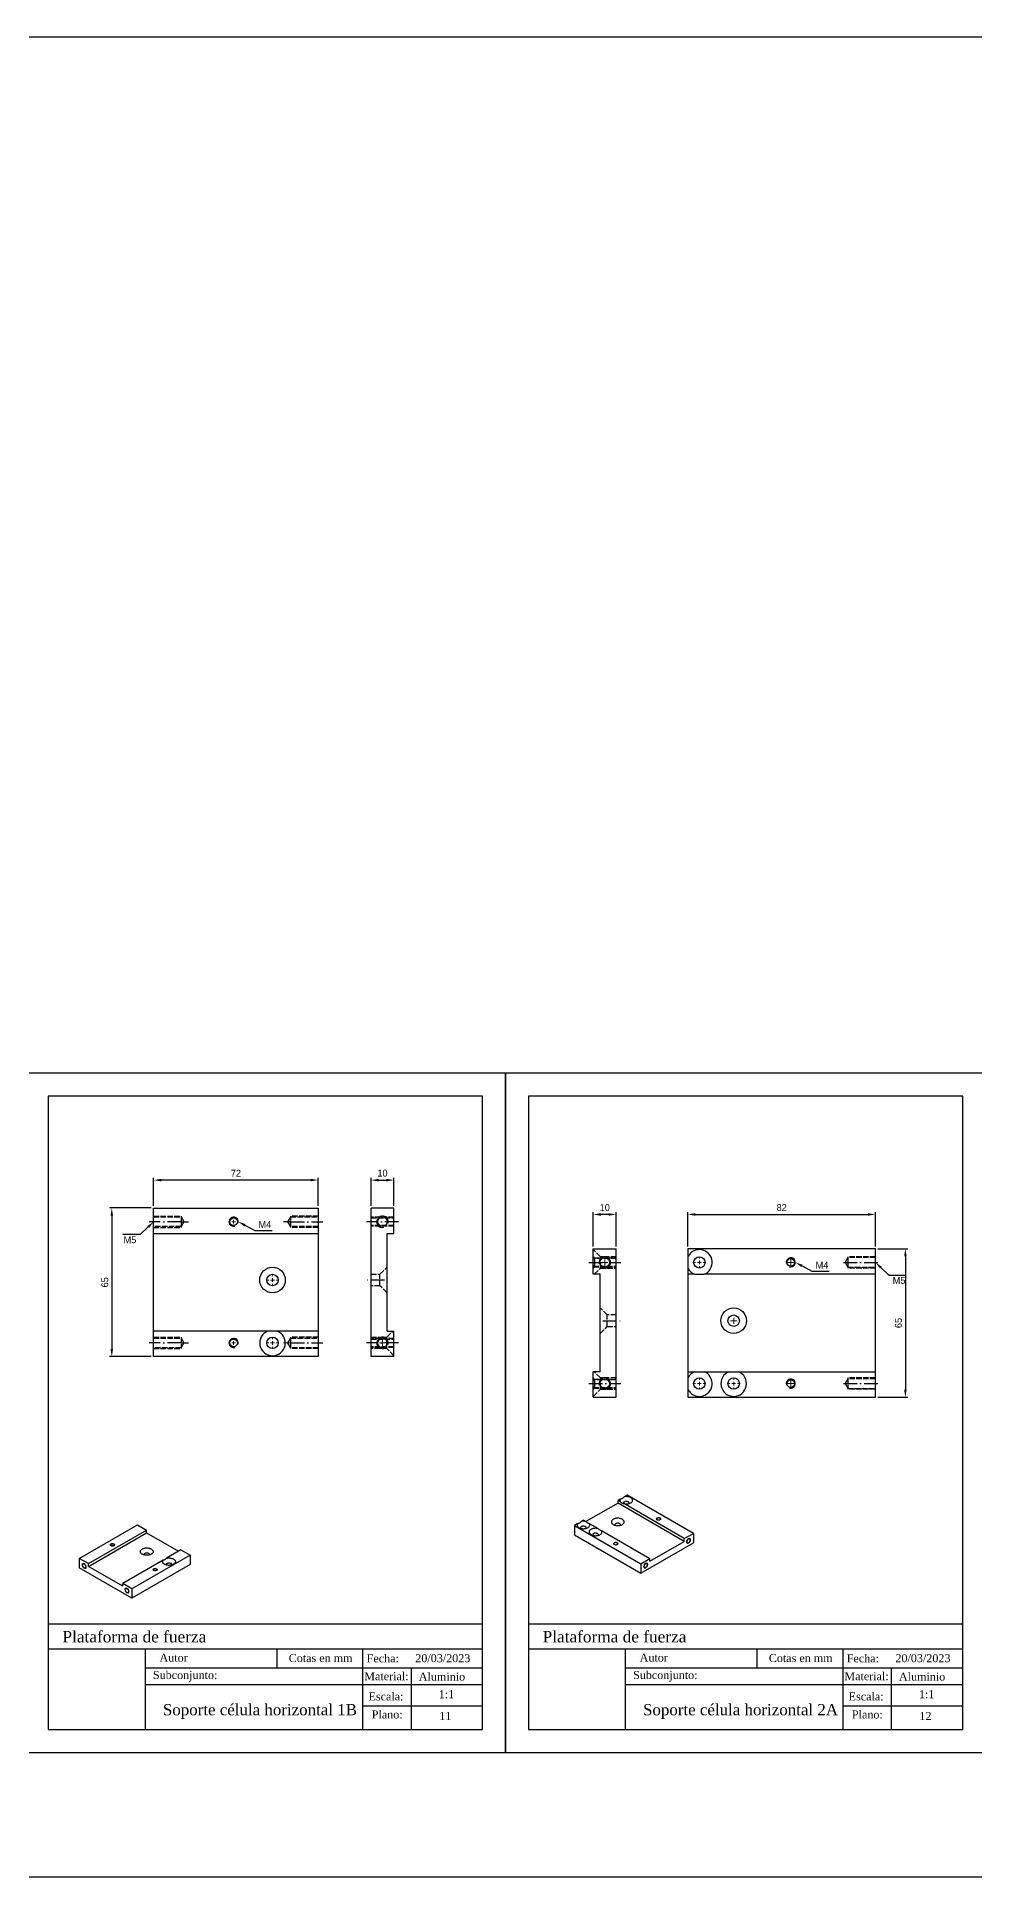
# Model space of a CAD drawing. Header units: inches. Extents: x 3024 to 8657, y 819 to 1763.
# Drawn here: x 7547 to 7957, y 819 to 1624 of the extents above; entities that cross this region are included whole.
import ezdxf
from ezdxf.enums import TextEntityAlignment as Align

# ---------------------------------------------------------------- set-up
doc = ezdxf.new("R2010")
doc.units = ezdxf.units.IN
doc.header["$MEASUREMENT"] = 0
for name, pattern in [('ACAD_ISO02W100', [15, 12, -3]), ('ACAD_ISO10W100', [18, 12, -3, 0, -3]), ('CENTERX2', [20.32, 12.7, -2.54, 2.54, -2.54])]:
    doc.linetypes.add(name, pattern=pattern)
for name, color, linetype in [('cotas', 1, 'Continuous'), ('ejes', 4, 'ACAD_ISO10W100'), ('finas', 3, 'ACAD_ISO02W100'), ('Pieza', 7, 'Continuous'), ('Texto', 7, 'Continuous')]:
    doc.layers.add(name, color=color, linetype=linetype)
doc.styles.add('Estilo1', font='times.ttf', dxfattribs={"height": 2.5})
doc.dimstyles.new('PFC silvia', dxfattribs={"dimscale": 0.5, "dimtxt": 6, "dimasz": 6.604, "dimexe": 2, "dimexo": 2, "dimgap": 3.048, "dimtad": 1, "dimdec": 1, "dimtxsty": 'Standard', "dimcen": 2.5, "dimclrt": 256, "dimadec": 1, "dimazin": 2, "dimtfac": 1, "dimtdec": 1, "dimtmove": 0, "dimatfit": 3, "dimfxl": 1, "dimtzin": 0, "dimarcsym": 0})

# ---------------------------------------------------------------- blocks, each defined once
blk = doc.blocks.new('SW_CENTERMARKSYMBOL_1')
at = {"color": 0, "linetype": 'Continuous', "lineweight": 18}
for p, q in [((-1.67, 0), (-2.17, 0)), ((0, 0), (-0.83, 0)), ((0, 1.67), (0, 2.17)), ((0, 0), (0, 0.83)), ((0, 0), (0, -0.83)), ((0, 0), (0.83, 0)), ((1.67, 0), (2.17, 0)), ((0, -1.67), (0, -2.17))]:
    blk.add_line(p, q, dxfattribs=at)
blk = doc.blocks.new('SW_CENTERMARKSYMBOL_2')
at = {"color": 0, "linetype": 'Continuous', "lineweight": 18}
for p, q in [((-1.67, 0), (-2.17, 0)), ((0, 0), (-0.83, 0)), ((0, 1.67), (0, 2.17)), ((0, 0), (0, 0.83)), ((0, 0), (0, -0.83)), ((0, 0), (0.83, 0)), ((1.67, 0), (2.17, 0)), ((0, -1.67), (0, -2.17))]:
    blk.add_line(p, q, dxfattribs=at)
blk = doc.blocks.new('SW_CENTERMARKSYMBOL_3')
at = {"color": 0, "linetype": 'Continuous', "lineweight": 18}
for p, q in [((-1.67, 0), (-2.17, 0)), ((0, 0), (-0.83, 0)), ((0, 1.67), (0, 2.17)), ((0, 0), (0, 0.83)), ((0, 0), (0, -0.83)), ((0, 0), (0.83, 0)), ((1.67, 0), (2.17, 0)), ((0, -1.67), (0, -2.17))]:
    blk.add_line(p, q, dxfattribs=at)
blk = doc.blocks.new('SW_CENTERMARKSYMBOL_5')
at = {"color": 0, "linetype": 'Continuous', "lineweight": 18}
for p, q in [((-0.83, 0), (-1.33, 0)), ((0, 0), (-0.83, 0)), ((0, 0.83), (0, 1.33)), ((0, 0), (0, 0.83)), ((0, 0), (0, -0.83)), ((0, 0), (0.83, 0)), ((0.83, 0), (1.33, 0)), ((0, -0.83), (0, -1.33))]:
    blk.add_line(p, q, dxfattribs=at)
blk = doc.blocks.new('*D38')
at = {"layer": 'cotas', "color": 0, "lineweight": -2, "transparency": 16777216}
for p, q in [((7598.21, 1112.95), (7598.21, 1125.15)), ((7666.91, 1124.15), (7601.52, 1124.15)), ((7670.21, 1112.95), (7670.21, 1125.15))]:
    blk.add_line(p, q, dxfattribs=at)
at = {"layer": 'cotas', "color": 0, "transparency": 16777216}
for points in [[(7601.52, 1124.7), (7601.52, 1123.6), (7598.21, 1124.15)], [(7666.91, 1124.7), (7666.91, 1123.6), (7670.21, 1124.15)]]:
    blk.add_solid(points, dxfattribs=at)
at = {"layer": 'Defpoints', "color": 0, "transparency": 16777216}
for p in [(7598.21, 1124.15), (7598.21, 1111.95), (7670.21, 1111.95)]:
    blk.add_point(p, dxfattribs=at)
at = {"layer": 'cotas', "transparency": 16777216, "insert": (7634.21, 1127.17), "char_height": 3, "attachment_point": 5}
blk.add_mtext('72', dxfattribs=at)
blk = doc.blocks.new('*D39')
at = {"layer": 'cotas', "color": 0, "lineweight": -2, "transparency": 16777216}
for p, q in [((7693.32, 1112.95), (7693.32, 1125.15)), ((7696.62, 1124.15), (7700.02, 1124.15)), ((7703.32, 1112.95), (7703.32, 1125.15))]:
    blk.add_line(p, q, dxfattribs=at)
at = {"layer": 'cotas', "color": 0, "transparency": 16777216}
for points in [[(7696.62, 1124.7), (7696.62, 1123.6), (7693.32, 1124.15)], [(7700.02, 1124.7), (7700.02, 1123.6), (7703.32, 1124.15)]]:
    blk.add_solid(points, dxfattribs=at)
at = {"layer": 'Defpoints', "color": 0, "transparency": 16777216}
for p in [(7703.32, 1124.15), (7693.32, 1111.95), (7703.32, 1111.95)]:
    blk.add_point(p, dxfattribs=at)
at = {"layer": 'cotas', "transparency": 16777216, "insert": (7698.32, 1127.17), "char_height": 3, "attachment_point": 5}
blk.add_mtext('10', dxfattribs=at)
blk = doc.blocks.new('*D40')
at = {"layer": 'cotas', "color": 0, "lineweight": -2, "transparency": 16777216}
for p, q in [((7597.21, 1111.95), (7578.91, 1111.95)), ((7579.91, 1108.64), (7579.91, 1050.25)), ((7597.21, 1046.95), (7578.91, 1046.95))]:
    blk.add_line(p, q, dxfattribs=at)
at = {"layer": 'cotas', "color": 0, "transparency": 16777216}
for points in [[(7579.36, 1108.64), (7580.46, 1108.64), (7579.91, 1111.95)], [(7579.36, 1050.25), (7580.46, 1050.25), (7579.91, 1046.95)]]:
    blk.add_solid(points, dxfattribs=at)
at = {"layer": 'Defpoints', "color": 0, "transparency": 16777216}
for p in [(7598.21, 1111.95), (7579.91, 1046.95), (7598.21, 1046.95)]:
    blk.add_point(p, dxfattribs=at)
at = {"layer": 'cotas', "transparency": 16777216, "insert": (7576.88, 1079.45), "char_height": 3, "attachment_point": 5, "rotation": 90}
blk.add_mtext('65', dxfattribs=at)
blk = doc.blocks.new('SW_CENTERMARKSYMBOL_6')
at = {"color": 0, "linetype": 'Continuous', "lineweight": 18}
for p, q in [((-0.83, 0), (-1.33, 0)), ((0, 0), (-0.83, 0)), ((0, 0.83), (0, 1.33)), ((0, 0), (0, 0.83)), ((0, 0), (0, -0.83)), ((0, 0), (0.83, 0)), ((0.83, 0), (1.33, 0)), ((0, -0.83), (0, -1.33))]:
    blk.add_line(p, q, dxfattribs=at)
blk = doc.blocks.new('*D44')
at = {"layer": 'cotas', "color": 0, "lineweight": -2, "transparency": 16777216}
for p, q in [((7831.92, 1095.16), (7831.92, 1110.12)), ((7835.22, 1109.12), (7910.61, 1109.12)), ((7913.92, 1095.16), (7913.92, 1110.12))]:
    blk.add_line(p, q, dxfattribs=at)
at = {"layer": 'cotas', "color": 0, "transparency": 16777216}
for points in [[(7835.22, 1109.67), (7835.22, 1108.57), (7831.92, 1109.12)], [(7910.61, 1109.67), (7910.61, 1108.57), (7913.92, 1109.12)]]:
    blk.add_solid(points, dxfattribs=at)
at = {"layer": 'Defpoints', "color": 0, "transparency": 16777216}
for p in [(7913.92, 1109.12), (7831.92, 1094.16), (7913.92, 1094.16)]:
    blk.add_point(p, dxfattribs=at)
at = {"layer": 'cotas', "transparency": 16777216, "insert": (7872.92, 1112.14), "char_height": 3, "attachment_point": 5}
blk.add_mtext('82', dxfattribs=at)
blk = doc.blocks.new('*D45')
at = {"layer": 'cotas', "color": 0, "lineweight": -2, "transparency": 16777216}
for p, q in [((7790.52, 1095.16), (7790.52, 1110.12)), ((7797.22, 1109.12), (7793.82, 1109.12)), ((7800.52, 1095.16), (7800.52, 1110.12))]:
    blk.add_line(p, q, dxfattribs=at)
at = {"layer": 'cotas', "color": 0, "transparency": 16777216}
for points in [[(7793.82, 1109.67), (7793.82, 1108.57), (7790.52, 1109.12)], [(7797.22, 1109.67), (7797.22, 1108.57), (7800.52, 1109.12)]]:
    blk.add_solid(points, dxfattribs=at)
at = {"layer": 'Defpoints', "color": 0, "transparency": 16777216}
for p in [(7790.52, 1109.12), (7790.52, 1094.16), (7800.52, 1094.16)]:
    blk.add_point(p, dxfattribs=at)
at = {"layer": 'cotas', "transparency": 16777216, "insert": (7795.52, 1112.14), "char_height": 3, "attachment_point": 5}
blk.add_mtext('10', dxfattribs=at)
blk = doc.blocks.new('*D46')
at = {"layer": 'cotas', "color": 0, "lineweight": -2, "transparency": 16777216}
for p, q in [((7914.92, 1094.16), (7928.02, 1094.16)), ((7927.02, 1090.86), (7927.02, 1032.46)), ((7914.92, 1029.16), (7928.02, 1029.16))]:
    blk.add_line(p, q, dxfattribs=at)
at = {"layer": 'cotas', "color": 0, "transparency": 16777216}
for points in [[(7926.47, 1090.86), (7927.57, 1090.86), (7927.02, 1094.16)], [(7926.47, 1032.46), (7927.57, 1032.46), (7927.02, 1029.16)]]:
    blk.add_solid(points, dxfattribs=at)
at = {"layer": 'Defpoints', "color": 0, "transparency": 16777216}
for p in [(7913.92, 1094.16), (7913.92, 1029.16), (7927.02, 1029.16)]:
    blk.add_point(p, dxfattribs=at)
at = {"layer": 'cotas', "transparency": 16777216, "insert": (7924, 1061.66), "char_height": 3, "attachment_point": 5, "rotation": 90}
blk.add_mtext('65', dxfattribs=at)

msp = doc.modelspace()

# ---------------------------------------------------------------- linework, layer by layer
for p, q in [((7552.119, 1160.887), (7552.119, 883.887)), ((7762.119, 1160.887), (7762.119, 883.887))]:
    msp.add_line(p, q)
at = {"color": 7, "linetype": 'Continuous', "lineweight": 25}
for p, q in [((7598.214, 1111.946), (7670.214, 1111.946)), ((7598.214, 1100.746), (7598.214, 1111.946)), ((7670.214, 1111.946), (7670.214, 1100.746)), ((7703.319, 1111.946), (7693.319, 1111.946)), ((7693.319, 1046.946), (7693.319, 1111.946)), ((7703.319, 1100.746), (7703.319, 1111.946)), ((7598.214, 1100.746), (7670.214, 1100.746)), ((7598.214, 1058.146), (7598.214, 1100.746)), ((7670.214, 1100.746), (7670.214, 1058.146)), ((7700.319, 1058.146), (7700.319, 1100.746)), ((7700.319, 1100.746), (7703.319, 1100.746)), ((7790.521, 1082.962), (7790.521, 1094.162)), ((7790.521, 1094.162), (7800.521, 1094.162)), ((7800.521, 1029.162), (7800.521, 1094.162)), ((7913.917, 1094.162), (7831.917, 1094.162)), ((7831.917, 1094.162), (7831.917, 1090.684)), ((7913.917, 1082.962), (7913.917, 1094.162)), ((7793.521, 1082.962), (7790.521, 1082.962)), ((7793.521, 1040.362), (7793.521, 1082.962)), ((7831.917, 1085.64), (7831.917, 1082.962)), ((7834.838, 1082.962), (7831.917, 1082.962)), ((7831.917, 1082.962), (7831.917, 1040.362)), ((7913.917, 1082.962), (7838.995, 1082.962)), ((7913.917, 1040.362), (7913.917, 1082.962)), ((7598.214, 1046.946), (7598.214, 1058.146)), ((7648.135, 1058.146), (7598.214, 1058.146)), ((7670.214, 1058.146), (7652.292, 1058.146)), ((7670.214, 1058.146), (7670.214, 1046.946)), ((7700.319, 1058.146), (7703.319, 1058.146)), ((7703.319, 1046.946), (7703.319, 1058.146)), ((7670.214, 1046.946), (7598.214, 1046.946)), ((7703.319, 1046.946), (7693.319, 1046.946)), ((7790.521, 1029.162), (7790.521, 1040.362)), ((7793.521, 1040.362), (7790.521, 1040.362)), ((7831.917, 1040.362), (7834.838, 1040.362)), ((7831.917, 1040.362), (7831.917, 1037.684)), ((7838.995, 1040.362), (7849.838, 1040.362)), ((7853.995, 1040.362), (7913.917, 1040.362)), ((7913.917, 1029.162), (7913.917, 1040.362)), ((7831.917, 1032.64), (7831.917, 1029.162)), ((7790.521, 1029.162), (7800.521, 1029.162)), ((7831.917, 1029.162), (7913.917, 1029.162)), ((7801.326, 982.888), (7787.318, 974.801)), ((7802.273, 984.659), (7801.326, 984.112)), ((7801.326, 982.888), (7801.326, 984.112)), ((7802.359, 983.516), (7801.326, 984.112)), ((7830.317, 966.151), (7801.326, 982.888)), ((7830.317, 967.376), (7803.828, 982.668)), ((7805.286, 986.398), (7804.056, 985.688)), ((7834.277, 969.662), (7805.286, 986.398)), ((7783.534, 973.842), (7782.305, 973.132)), ((7786.264, 975.418), (7785.318, 974.871)), ((7786.264, 975.418), (7787.297, 974.821)), ((7788.767, 973.973), (7792.601, 971.76)), ((7565.7, 958.726), (7591.155, 973.421)), ((7569.659, 956.44), (7595.115, 971.135)), ((7569.659, 955.215), (7595.115, 969.911)), ((7591.155, 973.421), (7595.115, 971.135)), ((7595.115, 969.911), (7595.115, 971.135)), ((7595.115, 969.911), (7609.116, 961.828)), ((7782.305, 973.132), (7811.296, 956.395)), ((7782.305, 973.132), (7782.305, 969.049)), ((7782.305, 969.049), (7811.296, 952.313)), ((7794.07, 970.911), (7815.256, 958.681)), ((7815.256, 957.457), (7830.317, 966.151)), ((7830.317, 967.376), (7834.277, 969.662)), ((7830.317, 966.151), (7830.317, 967.376)), ((7834.277, 969.662), (7834.277, 965.579)), ((7565.7, 958.726), (7565.7, 954.643)), ((7569.659, 956.44), (7565.7, 958.726)), ((7602.371, 957.934), (7584.721, 947.745)), ((7614.136, 960.155), (7588.681, 945.459)), ((7610.177, 962.441), (7603.84, 958.783)), ((7610.177, 962.441), (7614.136, 960.155)), ((7614.136, 960.155), (7614.136, 956.072)), ((7811.296, 952.313), (7834.277, 965.579)), ((7811.296, 956.395), (7815.256, 958.681)), ((7815.256, 957.457), (7815.256, 958.681)), ((7588.681, 941.377), (7565.7, 954.643)), ((7569.659, 955.215), (7569.659, 956.44)), ((7584.721, 946.521), (7569.659, 955.215)), ((7614.136, 956.072), (7588.681, 941.377)), ((7811.296, 956.395), (7811.296, 952.313)), ((7588.681, 945.459), (7584.721, 947.745)), ((7584.721, 946.521), (7584.721, 947.745)), ((7588.681, 945.459), (7588.681, 941.377))]:
    msp.add_line(p, q, dxfattribs=at)
at = {"color": 7, "linetype": 'CENTERX2', "lineweight": 18}
msp.add_line((7658.214, 1052.946), (7654.952, 1052.946), dxfattribs=at)
for points in [[(7542.119, 873.887), (7752.119, 873.887), (7752.119, 1170.887), (7542.119, 1170.887)], [(7752.119, 873.887), (7962.119, 873.887), (7962.119, 1170.887), (7752.119, 1170.887)]]:
    msp.add_lwpolyline(points, close=True)
at = {"color": 7, "linetype": 'Continuous', "lineweight": 25, "flags": 128}
for points in [[(7806.136, 982.694), (7806.168, 982.781), (7806.182, 982.903), (7806.159, 983.025), (7806.102, 983.142), (7806.01, 983.253), (7805.888, 983.353), (7805.738, 983.439), (7805.565, 983.51), (7805.373, 983.563), (7805.169, 983.596), (7804.959, 983.609), (7804.747, 983.601), (7804.541, 983.573), (7804.346, 983.525), (7804.168, 983.459), (7804.011, 983.376), (7803.882, 983.279), (7803.782, 983.171), (7803.716, 983.055), (7803.685, 982.934), (7803.689, 982.811), (7803.729, 982.691), (7803.731, 982.688)], [(7803.828, 982.668), (7804.127, 982.605), (7804.437, 982.562), (7804.753, 982.54), (7805.071, 982.539), (7805.387, 982.558), (7805.698, 982.598), (7805.998, 982.659), (7806.285, 982.738), (7806.554, 982.836), (7806.803, 982.95), (7807.027, 983.081), (7807.224, 983.225), (7807.392, 983.381), (7807.528, 983.547), (7807.63, 983.721), (7807.698, 983.9), (7807.729, 984.083), (7807.725, 984.267), (7807.685, 984.449), (7807.609, 984.627), (7807.499, 984.799), (7807.355, 984.963), (7807.18, 985.117), (7806.976, 985.258), (7806.746, 985.385), (7806.493, 985.495), (7806.219, 985.589), (7805.928, 985.664), (7805.625, 985.719), (7805.313, 985.755), (7804.996, 985.769), (7804.678, 985.763), (7804.363, 985.736), (7804.056, 985.688)], [(7783.534, 973.842), (7783.452, 973.664), (7783.405, 973.483), (7783.394, 973.299), (7783.42, 973.116), (7783.481, 972.936), (7783.577, 972.761), (7783.707, 972.593), (7783.869, 972.435), (7784.061, 972.289), (7784.281, 972.156), (7784.525, 972.038), (7784.791, 971.937), (7785.074, 971.854), (7785.373, 971.79), (7785.682, 971.747), (7785.997, 971.723), (7786.315, 971.721), (7786.632, 971.739), (7786.943, 971.778), (7787.244, 971.837), (7787.532, 971.916), (7787.802, 972.013), (7788.052, 972.127), (7788.277, 972.256), (7788.476, 972.399), (7788.645, 972.555), (7788.783, 972.72), (7788.887, 972.894), (7788.957, 973.073), (7788.99, 973.256), (7788.988, 973.439), (7788.95, 973.622), (7788.876, 973.8), (7788.767, 973.973)], [(7799.24, 973.519), (7799.478, 973.397), (7799.74, 973.29), (7800.02, 973.202), (7800.317, 973.132), (7800.625, 973.083), (7800.94, 973.054), (7801.26, 973.046), (7801.579, 973.059), (7801.893, 973.093), (7802.198, 973.148), (7802.491, 973.222), (7802.767, 973.315), (7803.023, 973.426), (7803.255, 973.552), (7803.461, 973.694), (7803.638, 973.847), (7803.783, 974.012), (7803.895, 974.185), (7803.972, 974.364), (7804.013, 974.547), (7804.017, 974.732), (7803.985, 974.915), (7803.917, 975.096), (7803.814, 975.27), (7803.677, 975.437), (7803.508, 975.594), (7803.309, 975.738), (7803.083, 975.869), (7802.833, 975.983), (7802.562, 976.081), (7802.273, 976.16), (7801.97, 976.22), (7801.658, 976.259), (7801.34, 976.277), (7801.02, 976.275), (7800.703, 976.251), (7800.393, 976.207), (7800.093, 976.142), (7799.808, 976.058), (7799.542, 975.956), (7799.297, 975.837), (7799.078, 975.703), (7798.886, 975.556), (7798.725, 975.396), (7798.596, 975.227), (7798.502, 975.051), (7798.443, 974.869), (7798.42, 974.685), (7798.434, 974.501), (7798.484, 974.319), (7798.569, 974.141), (7798.69, 973.97), (7798.843, 973.808), (7799.027, 973.657), (7799.24, 973.519)], [(7802.424, 973.203), (7802.456, 973.29), (7802.47, 973.412), (7802.447, 973.534), (7802.389, 973.651), (7802.298, 973.762), (7802.175, 973.862), (7802.026, 973.948), (7801.852, 974.019), (7801.661, 974.072), (7801.457, 974.105), (7801.246, 974.118), (7801.035, 974.11), (7800.828, 974.082), (7800.633, 974.034), (7800.455, 973.968), (7800.299, 973.885), (7800.17, 973.788), (7800.07, 973.68), (7800.004, 973.564), (7799.972, 973.443), (7799.977, 973.32), (7800.016, 973.203)], [(7818.484, 975.656), (7818.618, 975.594), (7818.772, 975.549), (7818.938, 975.523), (7819.11, 975.518), (7819.281, 975.533), (7819.442, 975.569), (7819.586, 975.623), (7819.708, 975.694), (7819.802, 975.777), (7819.864, 975.87), (7819.891, 975.968), (7819.882, 976.068), (7819.837, 976.164), (7819.759, 976.253), (7819.651, 976.33), (7819.516, 976.393), (7819.363, 976.438), (7819.196, 976.464), (7819.024, 976.469), (7818.854, 976.453), (7818.693, 976.418), (7818.548, 976.363), (7818.426, 976.293), (7818.332, 976.209), (7818.27, 976.117), (7818.243, 976.018), (7818.252, 975.919), (7818.297, 975.823), (7818.375, 975.734), (7818.484, 975.656)], [(7787.398, 971.877), (7787.43, 971.963), (7787.443, 972.086), (7787.421, 972.207), (7787.363, 972.325), (7787.272, 972.435), (7787.149, 972.535), (7787, 972.622), (7786.826, 972.693), (7786.635, 972.745), (7786.431, 972.779), (7786.22, 972.792), (7786.009, 972.784), (7785.802, 972.756), (7785.607, 972.708), (7785.429, 972.641), (7785.273, 972.558), (7785.144, 972.462), (7785.044, 972.353), (7784.978, 972.237), (7784.946, 972.116), (7784.951, 971.994), (7784.99, 971.877)], [(7792.601, 971.76), (7792.298, 971.823), (7791.985, 971.866), (7791.665, 971.888), (7791.343, 971.888), (7791.023, 971.867), (7790.709, 971.825), (7790.406, 971.763), (7790.117, 971.681), (7789.847, 971.58), (7789.598, 971.462), (7789.374, 971.328), (7789.179, 971.181), (7789.014, 971.021), (7788.882, 970.852), (7788.784, 970.674), (7788.723, 970.492), (7788.698, 970.307), (7788.71, 970.121), (7788.759, 969.937), (7788.844, 969.758), (7788.964, 969.585), (7789.118, 969.422), (7789.303, 969.27), (7789.517, 969.131), (7789.758, 969.008), (7790.021, 968.901), (7790.304, 968.812), (7790.603, 968.743), (7790.913, 968.693), (7791.231, 968.665), (7791.553, 968.658), (7791.874, 968.673), (7792.19, 968.708), (7792.497, 968.764), (7792.791, 968.841), (7793.067, 968.936), (7793.323, 969.049), (7793.555, 969.178), (7793.759, 969.322), (7793.933, 969.478), (7794.076, 969.644), (7794.184, 969.82), (7794.257, 970.001), (7794.293, 970.185), (7794.292, 970.371), (7794.254, 970.556), (7794.18, 970.737), (7794.07, 970.911)], [(7792.701, 968.815), (7792.733, 968.902), (7792.747, 969.024), (7792.724, 969.146), (7792.667, 969.263), (7792.575, 969.374), (7792.453, 969.474), (7792.303, 969.56), (7792.13, 969.631), (7791.938, 969.684), (7791.734, 969.717), (7791.524, 969.73), (7791.312, 969.722), (7791.106, 969.694), (7790.911, 969.646), (7790.733, 969.58), (7790.576, 969.497), (7790.447, 969.4), (7790.347, 969.292), (7790.281, 969.176), (7790.25, 969.055), (7790.254, 968.932), (7790.293, 968.815)], [(7832.898, 966.825), (7832.885, 966.979), (7832.845, 967.113), (7832.78, 967.22), (7832.693, 967.298), (7832.586, 967.343), (7832.464, 967.354), (7832.331, 967.33), (7832.191, 967.273), (7832.05, 967.184), (7831.913, 967.066), (7831.784, 966.924), (7831.67, 966.763), (7831.572, 966.589), (7831.496, 966.408), (7831.443, 966.226), (7831.417, 966.051), (7831.417, 965.888), (7831.443, 965.743), (7831.496, 965.622), (7831.572, 965.529), (7831.67, 965.467), (7831.784, 965.439), (7831.913, 965.446), (7832.05, 965.486), (7832.191, 965.56), (7832.331, 965.664), (7832.464, 965.794), (7832.586, 965.946), (7832.693, 966.115), (7832.78, 966.293), (7832.845, 966.475), (7832.885, 966.655), (7832.898, 966.825)], [(7580.772, 964.304), (7580.642, 964.243), (7580.494, 964.199), (7580.334, 964.172), (7580.167, 964.165), (7580.002, 964.177), (7579.844, 964.208), (7579.7, 964.257), (7579.576, 964.322), (7579.477, 964.399), (7579.408, 964.487), (7579.37, 964.581), (7579.366, 964.677), (7579.395, 964.772), (7579.457, 964.861), (7579.549, 964.942), (7579.667, 965.01), (7579.806, 965.063), (7579.961, 965.099), (7580.126, 965.116), (7580.292, 965.113), (7580.455, 965.092), (7580.607, 965.051), (7580.741, 964.994), (7580.853, 964.923), (7580.938, 964.84), (7580.992, 964.749), (7581.013, 964.653), (7581, 964.557), (7580.954, 964.464), (7580.877, 964.379), (7580.772, 964.304)], [(7597.201, 960.542), (7596.971, 960.424), (7596.72, 960.32), (7596.451, 960.233), (7596.167, 960.164), (7595.871, 960.113), (7595.568, 960.081), (7595.26, 960.069), (7594.952, 960.076), (7594.647, 960.103), (7594.349, 960.149), (7594.061, 960.214), (7593.788, 960.297), (7593.532, 960.396), (7593.297, 960.511), (7593.085, 960.641), (7592.899, 960.783), (7592.741, 960.936), (7592.613, 961.098), (7592.517, 961.267), (7592.453, 961.441), (7592.424, 961.619), (7592.428, 961.797), (7592.466, 961.973), (7592.538, 962.147), (7592.642, 962.314), (7592.777, 962.474), (7592.943, 962.625), (7593.135, 962.764), (7593.354, 962.89), (7593.594, 963.001), (7593.855, 963.096), (7594.132, 963.174), (7594.422, 963.235), (7594.722, 963.276), (7595.029, 963.298), (7595.337, 963.3), (7595.644, 963.283), (7595.946, 963.247), (7596.239, 963.191), (7596.52, 963.117), (7596.785, 963.026), (7597.031, 962.919), (7597.255, 962.796), (7597.454, 962.661), (7597.627, 962.513), (7597.77, 962.355), (7597.882, 962.189), (7597.962, 962.017), (7598.008, 961.841), (7598.021, 961.663), (7598, 961.485), (7597.945, 961.31), (7597.857, 961.14), (7597.737, 960.975), (7597.586, 960.82), (7597.407, 960.675), (7597.201, 960.542)], [(7594.017, 960.226), (7593.998, 960.272), (7593.972, 960.39), (7593.981, 960.509), (7594.023, 960.626), (7594.098, 960.737), (7594.204, 960.839), (7594.337, 960.93), (7594.495, 961.007), (7594.672, 961.068), (7594.865, 961.111), (7595.067, 961.136), (7595.273, 961.141), (7595.478, 961.126), (7595.676, 961.092), (7595.861, 961.04), (7596.029, 960.97), (7596.175, 960.886), (7596.295, 960.789), (7596.386, 960.682), (7596.445, 960.568), (7596.47, 960.45), (7596.462, 960.33), (7596.425, 960.226)], [(7603.84, 958.783), (7604.131, 958.844), (7604.431, 958.886), (7604.738, 958.909), (7605.047, 958.913), (7605.355, 958.896), (7605.657, 958.86), (7605.951, 958.806), (7606.233, 958.732), (7606.499, 958.641), (7606.747, 958.534), (7606.972, 958.412), (7607.172, 958.276), (7607.346, 958.128), (7607.49, 957.971), (7607.603, 957.805), (7607.683, 957.632), (7607.731, 957.456), (7607.744, 957.278), (7607.723, 957.1), (7607.668, 956.924), (7607.58, 956.753), (7607.46, 956.588), (7607.31, 956.433), (7607.13, 956.287), (7606.924, 956.154), (7606.694, 956.035), (7606.442, 955.932), (7606.172, 955.845), (7605.887, 955.775), (7605.591, 955.725), (7605.287, 955.693), (7604.978, 955.681), (7604.669, 955.689), (7604.364, 955.716), (7604.066, 955.763), (7603.778, 955.828), (7603.504, 955.911), (7603.248, 956.011), (7603.013, 956.127), (7602.801, 956.257), (7602.616, 956.4), (7602.459, 956.553), (7602.332, 956.716), (7602.236, 956.886), (7602.174, 957.06), (7602.146, 957.238), (7602.152, 957.417), (7602.191, 957.594), (7602.265, 957.767), (7602.371, 957.934)], [(7799.745, 964.839), (7799.88, 964.776), (7800.033, 964.731), (7800.2, 964.705), (7800.372, 964.7), (7800.542, 964.716), (7800.703, 964.751), (7800.848, 964.806), (7800.97, 964.876), (7801.064, 964.96), (7801.126, 965.053), (7801.153, 965.151), (7801.144, 965.25), (7801.099, 965.347), (7801.021, 965.435), (7800.912, 965.513), (7800.778, 965.575), (7800.624, 965.62), (7800.458, 965.646), (7800.286, 965.651), (7800.115, 965.636), (7799.954, 965.6), (7799.81, 965.546), (7799.688, 965.476), (7799.594, 965.392), (7799.532, 965.299), (7799.505, 965.201), (7799.514, 965.101), (7799.559, 965.005), (7799.637, 964.916), (7799.745, 964.839)], [(7567.078, 955.889), (7567.09, 956.035), (7567.126, 956.163), (7567.184, 956.268), (7567.262, 956.347), (7567.358, 956.398), (7567.469, 956.418), (7567.592, 956.408), (7567.721, 956.367), (7567.854, 956.297), (7567.986, 956.201), (7568.113, 956.08), (7568.23, 955.94), (7568.334, 955.784), (7568.422, 955.617), (7568.49, 955.446), (7568.537, 955.275), (7568.56, 955.11), (7568.56, 954.956), (7568.537, 954.819), (7568.49, 954.702), (7568.422, 954.609), (7568.334, 954.544), (7568.23, 954.508), (7568.113, 954.503), (7567.986, 954.529), (7567.854, 954.584), (7567.721, 954.668), (7567.592, 954.777), (7567.469, 954.908), (7567.358, 955.057), (7567.262, 955.219), (7567.184, 955.388), (7567.126, 955.56), (7567.09, 955.729), (7567.078, 955.889)], [(7599.51, 953.487), (7599.381, 953.426), (7599.233, 953.381), (7599.072, 953.355), (7598.906, 953.347), (7598.74, 953.36), (7598.582, 953.391), (7598.438, 953.44), (7598.314, 953.504), (7598.216, 953.582), (7598.146, 953.67), (7598.108, 953.763), (7598.104, 953.86), (7598.133, 953.955), (7598.195, 954.044), (7598.287, 954.125), (7598.405, 954.193), (7598.545, 954.246), (7598.7, 954.281), (7598.864, 954.298), (7599.031, 954.296), (7599.193, 954.274), (7599.345, 954.234), (7599.48, 954.177), (7599.592, 954.105), (7599.676, 954.022), (7599.73, 953.931), (7599.751, 953.836), (7599.739, 953.74), (7599.693, 953.647), (7599.615, 953.561), (7599.51, 953.487)], [(7603.74, 955.838), (7603.721, 955.884), (7603.695, 956.002), (7603.704, 956.121), (7603.746, 956.238), (7603.821, 956.349), (7603.927, 956.451), (7604.06, 956.542), (7604.218, 956.619), (7604.395, 956.68), (7604.587, 956.723), (7604.789, 956.748), (7604.996, 956.753), (7605.201, 956.738), (7605.398, 956.704), (7605.584, 956.652), (7605.752, 956.582), (7605.898, 956.498), (7606.018, 956.401), (7606.109, 956.294), (7606.167, 956.18), (7606.193, 956.062), (7606.184, 955.942), (7606.148, 955.838)], [(7814.16, 956.007), (7814.146, 956.162), (7814.107, 956.295), (7814.042, 956.403), (7813.955, 956.48), (7813.848, 956.526), (7813.726, 956.537), (7813.592, 956.513), (7813.453, 956.455), (7813.312, 956.366), (7813.175, 956.249), (7813.046, 956.107), (7812.931, 955.946), (7812.834, 955.772), (7812.757, 955.591), (7812.705, 955.409), (7812.678, 955.233), (7812.678, 955.07), (7812.705, 954.926), (7812.757, 954.805), (7812.834, 954.712), (7812.931, 954.65), (7813.046, 954.622), (7813.175, 954.628), (7813.312, 954.669), (7813.453, 954.743), (7813.592, 954.846), (7813.726, 954.977), (7813.848, 955.129), (7813.955, 955.297), (7814.042, 955.476), (7814.107, 955.658), (7814.146, 955.837), (7814.16, 956.007)], [(7585.817, 945.071), (7585.829, 945.218), (7585.864, 945.345), (7585.922, 945.45), (7586, 945.53), (7586.096, 945.58), (7586.207, 945.601), (7586.33, 945.591), (7586.46, 945.55), (7586.593, 945.48), (7586.725, 945.383), (7586.851, 945.263), (7586.968, 945.122), (7587.072, 944.966), (7587.16, 944.8), (7587.228, 944.629), (7587.275, 944.458), (7587.299, 944.293), (7587.299, 944.139), (7587.275, 944.001), (7587.228, 943.885), (7587.16, 943.792), (7587.072, 943.727), (7586.968, 943.691), (7586.851, 943.686), (7586.725, 943.711), (7586.593, 943.767), (7586.46, 943.851), (7586.33, 943.96), (7586.207, 944.091), (7586.096, 944.24), (7586, 944.401), (7585.922, 944.571), (7585.864, 944.743), (7585.829, 944.911), (7585.817, 945.071)]]:
    msp.add_lwpolyline(points, dxfattribs=at)
at = {"color": 7, "linetype": 'Continuous', "lineweight": 18, "flags": 128}
for points in [[(7818.36, 975.585), (7818.143, 975.772), (7818.067, 975.993), (7818.143, 976.214), (7818.36, 976.401), (7818.684, 976.527), (7819.067, 976.571), (7819.45, 976.527), (7819.774, 976.401), (7819.991, 976.214), (7820.067, 975.993), (7819.991, 975.772), (7819.774, 975.585), (7819.45, 975.46), (7819.067, 975.416), (7818.684, 975.46), (7818.36, 975.585)], [(7799.622, 964.768), (7799.405, 964.955), (7799.329, 965.176), (7799.405, 965.397), (7799.622, 965.584), (7799.946, 965.709), (7800.329, 965.753), (7800.712, 965.709), (7801.036, 965.584), (7801.253, 965.397), (7801.329, 965.176), (7801.253, 964.955), (7801.036, 964.768), (7800.712, 964.643), (7800.329, 964.599), (7799.946, 964.643), (7799.622, 964.768)], [(7833.04, 966.906), (7832.972, 966.477), (7832.781, 966.035), (7832.494, 965.648), (7832.156, 965.375), (7831.817, 965.258), (7831.531, 965.314), (7831.339, 965.534), (7831.272, 965.886), (7831.339, 966.315), (7831.531, 966.757), (7831.817, 967.144), (7832.156, 967.417), (7832.494, 967.534), (7832.781, 967.479), (7832.972, 967.258), (7833.04, 966.906)], [(7580.895, 964.233), (7581.112, 964.42), (7581.188, 964.641), (7581.112, 964.862), (7580.895, 965.049), (7580.571, 965.174), (7580.188, 965.218), (7579.806, 965.174), (7579.481, 965.049), (7579.264, 964.862), (7579.188, 964.641), (7579.264, 964.42), (7579.481, 964.233), (7579.806, 964.108), (7580.188, 964.064), (7580.571, 964.108), (7580.895, 964.233)], [(7566.937, 955.97), (7567.004, 955.541), (7567.196, 955.099), (7567.483, 954.712), (7567.821, 954.439), (7568.159, 954.322), (7568.446, 954.378), (7568.638, 954.598), (7568.705, 954.95), (7568.638, 955.379), (7568.446, 955.821), (7568.159, 956.208), (7567.821, 956.481), (7567.483, 956.598), (7567.196, 956.543), (7567.004, 956.322), (7566.937, 955.97)], [(7599.634, 953.415), (7599.85, 953.603), (7599.927, 953.824), (7599.85, 954.044), (7599.634, 954.232), (7599.309, 954.357), (7598.927, 954.401), (7598.544, 954.357), (7598.219, 954.232), (7598.003, 954.044), (7597.927, 953.824), (7598.003, 953.603), (7598.219, 953.415), (7598.544, 953.29), (7598.927, 953.246), (7599.309, 953.29), (7599.634, 953.415)], [(7814.301, 956.089), (7814.234, 955.659), (7814.042, 955.218), (7813.756, 954.831), (7813.417, 954.558), (7813.079, 954.44), (7812.792, 954.496), (7812.601, 954.717), (7812.533, 955.068), (7812.601, 955.498), (7812.792, 955.94), (7813.079, 956.326), (7813.417, 956.599), (7813.756, 956.717), (7814.042, 956.661), (7814.234, 956.441), (7814.301, 956.089)], [(7585.675, 945.153), (7585.743, 944.724), (7585.934, 944.282), (7586.221, 943.895), (7586.559, 943.622), (7586.898, 943.504), (7587.184, 943.56), (7587.376, 943.781), (7587.443, 944.132), (7587.376, 944.562), (7587.184, 945.004), (7586.898, 945.39), (7586.559, 945.663), (7586.221, 945.781), (7585.934, 945.725), (7585.743, 945.505), (7585.675, 945.153)]]:
    msp.add_lwpolyline(points, dxfattribs=at)
at = {"color": 7, "linetype": 'Continuous', "lineweight": 25}
for centre, radius in [((7633.194, 1105.946), 1.65), ((7698.319, 1105.946), 2.1), ((7795.521, 1088.162), 2.1), ((7836.917, 1088.162), 2.5), ((7876.897, 1088.162), 1.65), ((7650.214, 1080.446), 5.6), ((7650.214, 1080.446), 2.5), ((7851.917, 1062.662), 5.6), ((7851.917, 1062.662), 2.5), ((7633.194, 1052.946), 1.65), ((7650.214, 1052.946), 2.5), ((7698.319, 1052.946), 2.1), ((7795.521, 1035.162), 2.1), ((7836.917, 1035.162), 2.5), ((7851.917, 1035.162), 2.5), ((7876.897, 1035.162), 1.65)]:
    msp.add_circle(centre, radius, dxfattribs=at)
for centre, radius, start, end in [((7836.917, 1088.162), 5.6, 291.786789, 153.234499), ((7836.917, 1088.162), 5.6, 206.765501, 248.213211), ((7650.214, 1052.946), 5.6, 111.786789, 68.213211), ((7836.917, 1035.162), 5.6, 111.786789, 153.234499), ((7836.917, 1035.162), 5.6, 206.765501, 68.213211), ((7851.917, 1035.162), 5.6, 111.786789, 68.213211), ((7803.141, 984.15), 1.007, 149.604625, 219.008862), ((7786.192, 970.233), 4.72, 76.451345, 100.6733)]:
    msp.add_arc(centre, radius, start, end, dxfattribs=at)
for points in [[(7831.917, 1090.684), (7831.917, 1090.289), (7831.917, 1089.874), (7831.917, 1089.032), (7831.917, 1088.603), (7831.917, 1087.724), (7831.917, 1087.293), (7831.917, 1086.45), (7831.917, 1086.035), (7831.917, 1085.64)], [(7834.838, 1082.962), (7835.17, 1082.962), (7835.514, 1082.962), (7836.214, 1082.962), (7836.568, 1082.962), (7837.275, 1082.962), (7837.634, 1082.962), (7838.327, 1082.962), (7838.664, 1082.962), (7838.995, 1082.962)], [(7652.292, 1058.146), (7651.959, 1058.146), (7651.616, 1058.146), (7650.924, 1058.146), (7650.573, 1058.146), (7649.858, 1058.146), (7649.503, 1058.146), (7648.811, 1058.146), (7648.47, 1058.146), (7648.135, 1058.146)], [(7834.838, 1040.362), (7835.17, 1040.362), (7835.514, 1040.362), (7836.214, 1040.362), (7836.568, 1040.362), (7837.275, 1040.362), (7837.634, 1040.362), (7838.327, 1040.362), (7838.664, 1040.362), (7838.995, 1040.362)], [(7849.838, 1040.362), (7850.171, 1040.362), (7850.515, 1040.362), (7851.207, 1040.362), (7851.558, 1040.362), (7852.272, 1040.362), (7852.627, 1040.362), (7853.32, 1040.362), (7853.661, 1040.362), (7853.995, 1040.362)], [(7831.917, 1037.684), (7831.917, 1037.289), (7831.917, 1036.874), (7831.917, 1036.032), (7831.917, 1035.603), (7831.917, 1034.724), (7831.917, 1034.293), (7831.917, 1033.45), (7831.917, 1033.035), (7831.917, 1032.64)], [(7804.056, 985.688), (7803.916, 985.535), (7803.77, 985.388), (7803.472, 985.13), (7803.32, 985.019), (7803.009, 984.839), (7802.857, 984.775), (7802.559, 984.689), (7802.413, 984.667), (7802.273, 984.659)], [(7802.359, 983.516), (7802.476, 983.398), (7802.598, 983.286), (7802.845, 983.087), (7802.97, 983), (7803.221, 982.856), (7803.347, 982.798), (7803.592, 982.713), (7803.712, 982.685), (7803.828, 982.668)], [(7785.318, 974.871), (7785.178, 974.718), (7785.031, 974.571), (7784.734, 974.313), (7784.582, 974.202), (7784.271, 974.022), (7784.119, 973.958), (7783.821, 973.872), (7783.674, 973.85), (7783.534, 973.842)], [(7787.297, 974.821), (7787.415, 974.703), (7787.536, 974.592), (7787.784, 974.392), (7787.909, 974.305), (7788.159, 974.161), (7788.286, 974.103), (7788.531, 974.018), (7788.65, 973.99), (7788.767, 973.973)], [(7792.601, 971.76), (7792.718, 971.641), (7792.84, 971.53), (7793.085, 971.332), (7793.209, 971.246), (7793.461, 971.1), (7793.587, 971.043), (7793.832, 970.958), (7793.952, 970.929), (7794.07, 970.911)], [(7603.84, 958.783), (7603.723, 958.665), (7603.601, 958.553), (7603.357, 958.356), (7603.232, 958.269), (7602.98, 958.123), (7602.854, 958.066), (7602.61, 957.981), (7602.489, 957.952), (7602.371, 957.934)]]:
    msp.add_open_spline(points, degree=3, knots=[0, 0, 0, 0, 0.25, 0.25, 0.5, 0.5, 0.75, 0.75, 1, 1, 1, 1], dxfattribs=at)
at = {"layer": 'cotas'}
for p, q in [((7595.824, 1103.667), (7592.314, 1100.318)), ((7595.824, 1103.667), (7592.314, 1100.318)), ((7638.119, 1104.415), (7642.417, 1102.165)), ((7638.119, 1104.415), (7642.417, 1102.165)), ((7592.314, 1100.318), (7584.739, 1100.318)), ((7642.417, 1102.165), (7649.992, 1102.165)), ((7642.417, 1102.165), (7649.992, 1102.165)), ((7881.822, 1086.631), (7886.12, 1084.381)), ((7881.822, 1086.631), (7886.12, 1084.381)), ((7886.12, 1084.381), (7893.695, 1084.381)), ((7886.12, 1084.381), (7893.695, 1084.381)), ((7916.306, 1085.883), (7919.816, 1082.534)), ((7916.306, 1085.883), (7919.816, 1082.534)), ((7919.816, 1082.534), (7927.391, 1082.534)), ((7919.816, 1082.534), (7927.391, 1082.534))]:
    msp.add_line(p, q, dxfattribs=at)
at = {"layer": 'cotas', "color": 3}
msp.add_lwpolyline([(3024.338, 1624.096), (8656.952, 1624.096), (8656.952, 819.32), (3024.338, 819.32)], close=True, dxfattribs=at)
at = {"layer": 'cotas'}
for points in [[(7596.204, 1103.269), (7595.445, 1104.065), (7598.214, 1105.946)], [(7637.864, 1103.927), (7638.374, 1104.902), (7635.194, 1105.946)], [(7881.567, 1086.143), (7882.077, 1087.118), (7878.897, 1088.162)], [(7915.926, 1085.485), (7916.686, 1086.281), (7913.917, 1088.162)]]:
    msp.add_solid(points, dxfattribs=at)
at = {"layer": 'ejes', "ltscale": 0.5}
for p, q in [((7610.214, 1105.946), (7596.214, 1105.946)), ((7610.214, 1105.946), (7613.475, 1105.946)), ((7658.214, 1105.946), (7654.952, 1105.946)), ((7658.214, 1105.946), (7672.214, 1105.946)), ((7705.319, 1105.946), (7691.319, 1105.946)), ((7788.521, 1088.162), (7802.521, 1088.162)), ((7899.917, 1088.162), (7915.917, 1088.162)), ((7699.219, 1080.446), (7691.319, 1080.446)), ((7794.621, 1062.662), (7802.521, 1062.662)), ((7610.214, 1052.946), (7596.214, 1052.946)), ((7610.214, 1052.946), (7613.475, 1052.946)), ((7658.214, 1052.946), (7672.214, 1052.946)), ((7705.319, 1052.946), (7691.319, 1052.946)), ((7788.521, 1035.162), (7802.521, 1035.162)), ((7899.917, 1035.162), (7915.917, 1035.162))]:
    msp.add_line(p, q, dxfattribs=at)
at = {"layer": 'finas', "ltscale": 0.2}
for p, q in [((7598.214, 1108.446), (7610.214, 1108.446)), ((7598.214, 1108.046), (7610.214, 1108.046)), ((7610.214, 1103.846), (7598.214, 1103.846)), ((7598.214, 1103.446), (7610.214, 1103.446)), ((7610.214, 1108.446), (7610.214, 1103.446)), ((7610.214, 1108.046), (7610.214, 1103.846)), ((7610.214, 1108.046), (7611.475, 1105.946)), ((7611.475, 1105.946), (7610.214, 1103.846)), ((7656.952, 1105.946), (7658.214, 1108.046)), ((7658.214, 1103.846), (7656.952, 1105.946)), ((7670.214, 1108.446), (7658.214, 1108.446)), ((7658.214, 1103.446), (7658.214, 1108.446)), ((7658.214, 1103.846), (7658.214, 1108.046)), ((7658.214, 1108.046), (7670.214, 1108.046)), ((7670.214, 1103.846), (7658.214, 1103.846)), ((7670.214, 1103.446), (7658.214, 1103.446)), ((7703.319, 1107.946), (7693.319, 1107.946)), ((7693.319, 1107.596), (7703.319, 1107.596)), ((7703.319, 1104.296), (7693.319, 1104.296)), ((7703.319, 1103.946), (7693.319, 1103.946)), ((7793.621, 1090.662), (7790.521, 1093.762)), ((7790.521, 1090.162), (7800.521, 1090.162)), ((7800.521, 1089.812), (7790.521, 1089.812)), ((7790.521, 1086.512), (7800.521, 1086.512)), ((7793.621, 1085.662), (7793.621, 1090.662)), ((7800.521, 1090.662), (7793.621, 1090.662)), ((7901.917, 1090.262), (7900.655, 1088.162)), ((7900.655, 1088.162), (7901.917, 1086.062)), ((7913.917, 1090.662), (7901.917, 1090.662)), ((7901.917, 1090.662), (7901.917, 1085.662)), ((7901.917, 1090.262), (7901.917, 1086.062)), ((7913.917, 1090.262), (7901.917, 1090.262)), ((7693.319, 1082.946), (7697.219, 1082.946)), ((7697.219, 1082.946), (7700.319, 1086.046)), ((7697.219, 1077.946), (7697.219, 1082.946)), ((7790.521, 1086.162), (7800.521, 1086.162)), ((7790.921, 1082.962), (7793.621, 1085.662)), ((7793.621, 1085.662), (7800.521, 1085.662)), ((7901.917, 1086.062), (7913.917, 1086.062)), ((7913.917, 1085.662), (7901.917, 1085.662)), ((7697.219, 1077.946), (7693.319, 1077.946)), ((7700.319, 1074.846), (7697.219, 1077.946)), ((7796.621, 1065.162), (7793.521, 1068.262)), ((7796.621, 1060.162), (7796.621, 1065.162)), ((7800.521, 1065.162), (7796.621, 1065.162)), ((7598.214, 1055.446), (7610.214, 1055.446)), ((7598.214, 1055.046), (7610.214, 1055.046)), ((7610.214, 1055.446), (7610.214, 1050.446)), ((7610.214, 1055.046), (7610.214, 1050.846)), ((7610.214, 1055.046), (7611.475, 1052.946)), ((7656.952, 1052.946), (7658.214, 1055.046)), ((7670.214, 1055.446), (7658.214, 1055.446)), ((7658.214, 1050.446), (7658.214, 1055.446)), ((7658.214, 1050.846), (7658.214, 1055.046)), ((7658.214, 1055.046), (7670.214, 1055.046)), ((7693.319, 1055.446), (7700.219, 1055.446)), ((7703.319, 1054.946), (7693.319, 1054.946)), ((7693.319, 1054.596), (7703.319, 1054.596)), ((7700.219, 1055.446), (7702.919, 1058.146)), ((7700.219, 1050.446), (7700.219, 1055.446)), ((7793.521, 1057.062), (7796.621, 1060.162)), ((7796.621, 1060.162), (7800.521, 1060.162)), ((7610.214, 1050.846), (7598.214, 1050.846)), ((7598.214, 1050.446), (7610.214, 1050.446)), ((7611.475, 1052.946), (7610.214, 1050.846)), ((7658.214, 1050.846), (7656.952, 1052.946)), ((7670.214, 1050.846), (7658.214, 1050.846)), ((7670.214, 1050.446), (7658.214, 1050.446)), ((7703.319, 1051.296), (7693.319, 1051.296)), ((7703.319, 1050.946), (7693.319, 1050.946)), ((7700.219, 1050.446), (7693.319, 1050.446)), ((7703.319, 1047.346), (7700.219, 1050.446)), ((7793.621, 1037.662), (7790.921, 1040.362)), ((7790.521, 1037.162), (7800.521, 1037.162)), ((7800.521, 1036.812), (7790.521, 1036.812)), ((7790.521, 1033.512), (7800.521, 1033.512)), ((7790.521, 1033.162), (7800.521, 1033.162)), ((7790.521, 1029.562), (7793.621, 1032.662)), ((7793.621, 1032.662), (7793.621, 1037.662)), ((7800.521, 1037.662), (7793.621, 1037.662)), ((7793.621, 1032.662), (7800.521, 1032.662)), ((7901.917, 1037.262), (7900.655, 1035.162)), ((7900.655, 1035.162), (7901.917, 1033.062)), ((7913.917, 1037.662), (7901.917, 1037.662)), ((7901.917, 1037.662), (7901.917, 1032.662)), ((7901.917, 1037.262), (7901.917, 1033.062)), ((7913.917, 1037.262), (7901.917, 1037.262)), ((7901.917, 1033.062), (7913.917, 1033.062)), ((7913.917, 1032.662), (7901.917, 1032.662))]:
    msp.add_line(p, q, dxfattribs=at)
at = {"layer": 'finas', "linetype": 'Continuous', "ltscale": 0.2}
for centre, radius, start, end in [((7633.194, 1105.946), 2, 345, 285), ((7698.319, 1105.946), 2.5, 345, 285), ((7795.521, 1088.162), 2.5, 255, 195), ((7876.897, 1088.162), 2, 255, 195), ((7633.194, 1052.946), 2, 345, 285), ((7698.319, 1052.946), 2.5, 345, 285), ((7795.521, 1035.162), 2.5, 255, 195), ((7876.897, 1035.162), 2, 255, 195)]:
    msp.add_arc(centre, radius, start, end, dxfattribs=at)
at = {"layer": 'finas', "ltscale": 0.2}
for points in [[(7790.521, 1090.684), (7790.699, 1090.289), (7790.852, 1089.874), (7791.062, 1089.032), (7791.121, 1088.603), (7791.121, 1087.724), (7791.062, 1087.293), (7790.852, 1086.45), (7790.699, 1086.035), (7790.521, 1085.64)], [(7790.521, 1037.684), (7790.699, 1037.289), (7790.852, 1036.874), (7791.062, 1036.032), (7791.121, 1035.603), (7791.121, 1034.724), (7791.062, 1034.293), (7790.852, 1033.45), (7790.699, 1033.035), (7790.521, 1032.64)]]:
    msp.add_open_spline(points, degree=3, knots=[0, 0, 0, 0, 0.25, 0.25, 0.5, 0.5, 0.75, 0.75, 1, 1, 1, 1], dxfattribs=at)
at = {"layer": 'Pieza'}
for p, q in [((7742.119, 1160.887), (7552.119, 1160.887)), ((7742.119, 883.887), (7742.119, 1160.887)), ((7952.119, 1160.887), (7762.119, 1160.887)), ((7952.119, 883.887), (7952.119, 1160.887)), ((7742.119, 883.887), (7742.119, 908.887)), ((7952.119, 883.887), (7952.119, 908.887)), ((7552.119, 883.887), (7742.119, 883.887)), ((7627.119, 883.887), (7742.119, 883.887)), ((7762.119, 883.887), (7952.119, 883.887)), ((7837.119, 883.887), (7952.119, 883.887))]:
    msp.add_line(p, q, dxfattribs=at)
at = {"layer": 'Texto'}
for p, q in [((7552.119, 930.13), (7742.119, 930.13)), ((7762.119, 930.13), (7952.119, 930.13)), ((7552.119, 919.176), (7742.119, 919.176)), ((7594.63, 883.887), (7594.63, 919.176)), ((7652.119, 919.176), (7652.119, 910.901)), ((7689.594, 919.176), (7689.594, 910.901)), ((7762.119, 919.176), (7952.119, 919.176)), ((7804.63, 883.887), (7804.63, 919.176)), ((7862.119, 919.176), (7862.119, 910.901)), ((7899.594, 919.176), (7899.594, 910.901)), ((7594.63, 910.901), (7742.119, 910.901)), ((7689.594, 910.901), (7689.594, 883.887)), ((7710.813, 910.901), (7710.813, 883.887)), ((7804.63, 910.901), (7952.119, 910.901)), ((7899.594, 910.901), (7899.594, 883.887)), ((7920.813, 910.901), (7920.813, 883.887)), ((7594.63, 903.587), (7742.119, 903.587)), ((7804.63, 903.587), (7952.119, 903.587)), ((7689.594, 894.305), (7742.119, 894.305)), ((7899.594, 894.305), (7952.119, 894.305))]:
    msp.add_line(p, q, dxfattribs=at)

# ---------------------------------------------------------------- block references
at = {"layer": 'ejes', "ltscale": 0.5, "xscale": -1}
for name, p in [('SW_CENTERMARKSYMBOL_1', (7633.194, 1105.946)), ('SW_CENTERMARKSYMBOL_3', (7650.214, 1080.446)), ('SW_CENTERMARKSYMBOL_2', (7650.214, 1052.946)), ('SW_CENTERMARKSYMBOL_5', (7698.319, 1052.946))]:
    msp.add_blockref(name, p, dxfattribs=at)
at = {"layer": 'ejes', "ltscale": 0.5}
for name, p in [('SW_CENTERMARKSYMBOL_6', (7795.521, 1088.162)), ('SW_CENTERMARKSYMBOL_3', (7836.917, 1088.162)), ('SW_CENTERMARKSYMBOL_5', (7876.897, 1088.162)), ('SW_CENTERMARKSYMBOL_5', (7851.917, 1062.662)), ('SW_CENTERMARKSYMBOL_1', (7633.194, 1052.946)), ('SW_CENTERMARKSYMBOL_2', (7836.917, 1035.162)), ('SW_CENTERMARKSYMBOL_2', (7851.917, 1035.162)), ('SW_CENTERMARKSYMBOL_5', (7876.897, 1035.162))]:
    msp.add_blockref(name, p, dxfattribs=at)

# ---------------------------------------------------------------- texts
at = {"layer": 'cotas', "char_height": 3, "attachment_point": 5}
for s, insert in [('M4', (7646.855, 1104.721)), ('M5', (7587.876, 1098.044)), ('M5', (7587.876, 1098.044)), ('M4', (7890.558, 1086.937)), ('M5', (7924.254, 1080.26)), ('M5', (7924.254, 1080.26))]:
    msp.add_mtext(s, dxfattribs=dict(at, insert=insert))
at = {"layer": 'Texto', "style": 'Estilo1'}
for s, height, p in [('Plataforma de fuerza', 5, (7558.353, 921.993)), ('Plataforma de fuerza', 5, (7768.353, 921.993)), ('Subconjunto:', 3.5, (7597.914, 905.982)), ('Autor', 3.5, (7600.788, 913.596)), ('Cotas en mm', 3.5, (7657.298, 913.412)), ('Fecha:', 3.5, (7691.393, 913.269)), ('20/03/2023', 3.5, (7712.662, 913.344)), ('Subconjunto:', 3.5, (7807.914, 905.982)), ('Autor', 3.5, (7810.788, 913.596)), ('Cotas en mm', 3.5, (7867.298, 913.412)), ('Fecha:', 3.5, (7901.393, 913.269)), ('20/03/2023', 3.5, (7922.662, 913.344)), ('Aluminio', 3.5, (7714.197, 905.294)), ('Aluminio', 3.5, (7924.197, 905.294)), ('Soporte célula horizontal 1B', 4.9, (7602.273, 890.123)), ('1:1', 3.5, (7722.933, 897.604)), ('Soporte célula horizontal 2A', 4.9, (7812.273, 890.123)), ('1:1', 3.5, (7932.933, 897.604)), ('11', 3.5, (7723.162, 888.068)), ('12', 3.5, (7933.162, 888.068))]:
    msp.add_text(s, height=height, dxfattribs=at).set_placement(p)
for s, p in [('Material:', (7700.021, 907.213)), ('Material:', (7910.021, 907.213)), ('Escala:', (7699.843, 898.379)), ('Escala:', (7909.843, 898.379)), ('Plano:', (7700.382, 890.476)), ('Plano:', (7910.382, 890.476))]:
    msp.add_text(s, height=3.5, dxfattribs=at).set_placement(p, align=Align.MIDDLE_CENTER)

# ---------------------------------------------------------------- dimensions: what is measured, and where the dimension line sits
at = {"layer": 'cotas'}
for base, p1, p2, angle, picture, middle in [((7598.214, 1124.149), (7670.214, 1111.946), (7598.214, 1111.946), 180, '*D38', (7634.214, 1127.173)), ((7703.319, 1124.149), (7693.319, 1111.946), (7703.319, 1111.946), 180, '*D39', (7698.319, 1127.173)), ((7579.908, 1046.946), (7598.214, 1111.946), (7598.214, 1046.946), 90, '*D40', (7576.884, 1079.446)), ((7927.024, 1029.162), (7913.917, 1094.162), (7913.917, 1029.162), 90, '*D46', (7924, 1061.662))]:
    dim = msp.add_linear_dim(base=base, p1=p1, p2=p2, angle=angle, dimstyle='PFC silvia', dxfattribs=at)
    dim.commit()
    dim.dimension.update_dxf_attribs({"geometry": picture, "text_midpoint": middle})
for base, p1, p2, picture, middle in [((7790.521, 1109.117), (7800.521, 1094.162), (7790.521, 1094.162), '*D45', (7795.521, 1112.141)), ((7913.917, 1109.117), (7831.917, 1094.162), (7913.917, 1094.162), '*D44', (7872.917, 1112.141))]:
    dim = msp.add_linear_dim(base=base, p1=p1, p2=p2, dimstyle='PFC silvia', dxfattribs=at)
    dim.commit()
    dim.dimension.update_dxf_attribs({"geometry": picture, "text_midpoint": middle})

doc.saveas('drawing.dxf')
